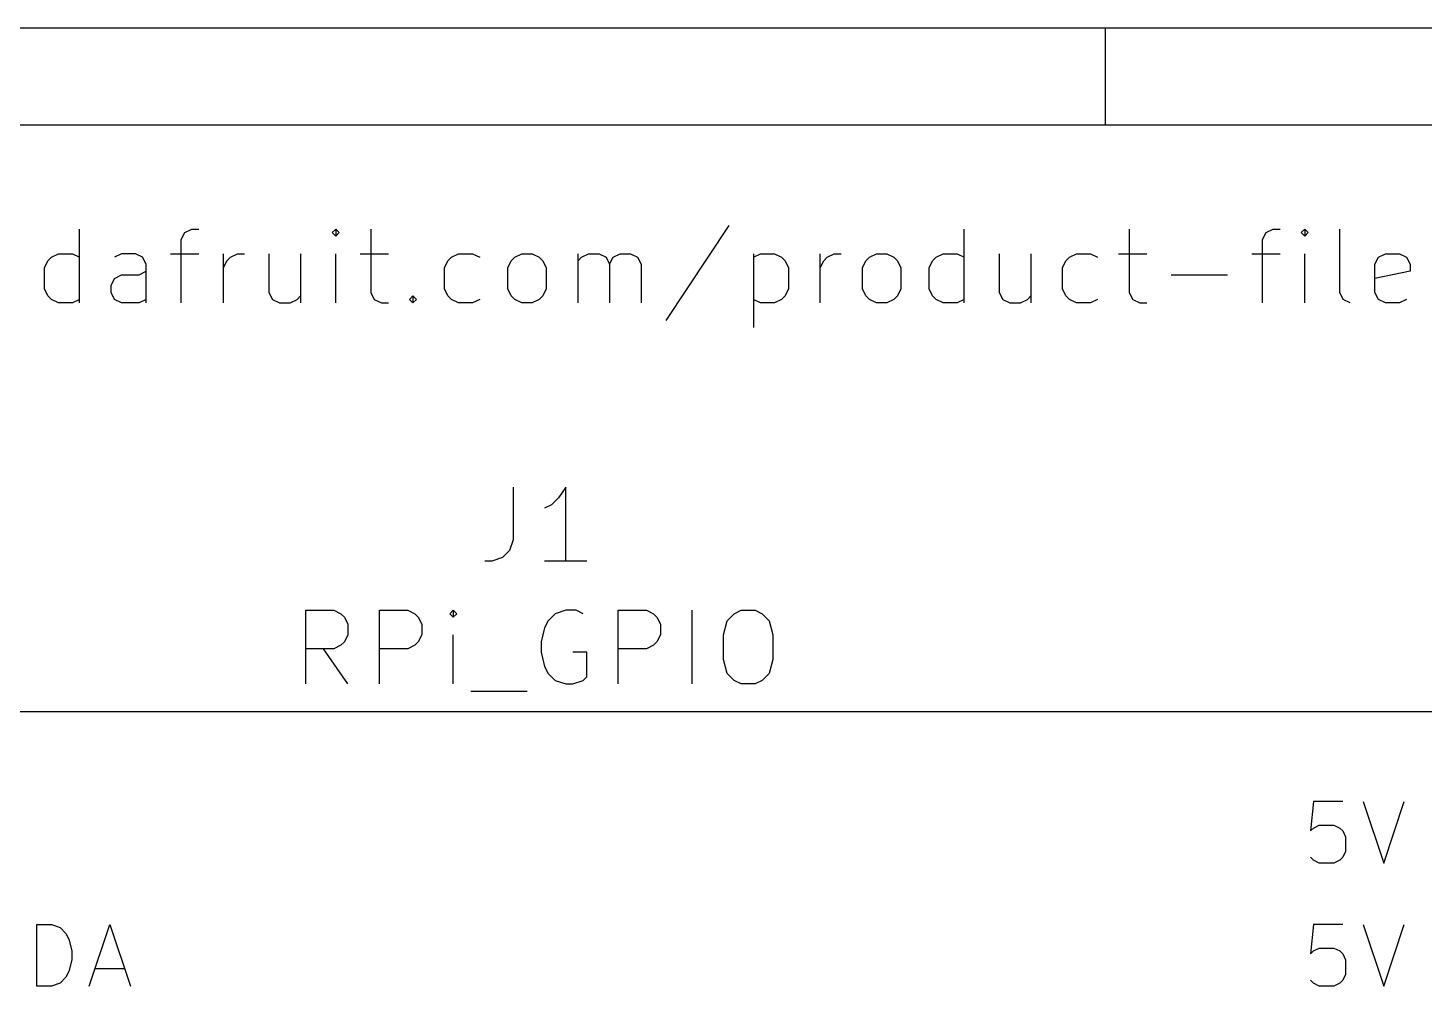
# Model space of a CAD drawing. Extents: x 0.4 to 11.3, y -7.9 to -0.4.
# Drawn here: x 1.485 to 2.621, y -1.173 to -0.394 of the extents above; entities that cross this region are included whole.
import ezdxf

# ---------------------------------------------------------------- set-up
doc = ezdxf.new("R2010")
doc.units = 0
doc.header["$MEASUREMENT"] = 0
for name, color, linetype in [('CYAN2', 4, 'CONTINUOUS'), ('MAGENTA2', 6, 'CONTINUOUS'), ('RED2', 1, 'CONTINUOUS')]:
    doc.layers.add(name, color=color, linetype=linetype)

msp = doc.modelspace()

# ---------------------------------------------------------------- linework, layer by layer
at = {"layer": 'CYAN2', "linetype": 'CONTINUOUS'}
for p, q in [((1.88, -0.7674), (1.88, -0.8102)), ((1.88, -0.7674), (1.88, -0.8102)), ((1.9229, -0.7674), (1.9171, -0.7759)), ((1.9229, -0.7674), (1.9171, -0.7759)), ((1.9229, -0.8274), (1.9229, -0.7674)), ((1.9229, -0.8274), (1.9229, -0.7674)), ((1.9114, -0.7816), (1.9057, -0.7845)), ((1.9114, -0.7816), (1.9057, -0.7845)), ((1.9171, -0.7759), (1.9114, -0.7816)), ((1.9171, -0.7759), (1.9114, -0.7816)), ((1.88, -0.8102), (1.8771, -0.8188)), ((1.88, -0.8102), (1.8771, -0.8188)), ((1.8629, -0.8274), (1.8571, -0.8274)), ((1.8629, -0.8274), (1.8571, -0.8274)), ((1.8714, -0.8245), (1.8629, -0.8274)), ((1.8714, -0.8245), (1.8629, -0.8274)), ((1.8771, -0.8188), (1.8714, -0.8245)), ((1.8771, -0.8188), (1.8714, -0.8245)), ((1.94, -0.8274), (1.9057, -0.8274)), ((1.94, -0.8274), (1.9057, -0.8274)), ((1.7114, -0.9274), (1.7114, -0.8674)), ((1.7114, -0.8674), (1.7343, -0.8674)), ((1.7114, -0.9274), (1.7114, -0.8674)), ((1.7114, -0.8674), (1.7343, -0.8674)), ((1.7343, -0.8674), (1.74, -0.8702)), ((1.7343, -0.8674), (1.74, -0.8702)), ((1.74, -0.8702), (1.7429, -0.8731)), ((1.74, -0.8702), (1.7429, -0.8731)), ((1.7429, -0.8731), (1.7457, -0.8788)), ((1.7429, -0.8731), (1.7457, -0.8788)), ((1.7714, -0.9274), (1.7714, -0.8674)), ((1.7714, -0.8674), (1.7943, -0.8674)), ((1.7714, -0.9274), (1.7714, -0.8674)), ((1.7714, -0.8674), (1.7943, -0.8674)), ((1.7943, -0.8674), (1.8, -0.8702)), ((1.7943, -0.8674), (1.8, -0.8702)), ((1.8, -0.8702), (1.8029, -0.8731)), ((1.8, -0.8702), (1.8029, -0.8731)), ((1.8029, -0.8731), (1.8057, -0.8788)), ((1.8029, -0.8731), (1.8057, -0.8788)), ((1.8314, -0.8674), (1.8286, -0.8702)), ((1.8314, -0.8674), (1.8286, -0.8702)), ((1.8286, -0.8702), (1.8314, -0.8731)), ((1.8286, -0.8702), (1.8314, -0.8731)), ((1.8343, -0.8702), (1.8314, -0.8674)), ((1.8314, -0.8674), (1.8314, -0.8731)), ((1.8343, -0.8702), (1.8314, -0.8674)), ((1.8314, -0.8674), (1.8314, -0.8731)), ((1.8314, -0.8731), (1.8343, -0.8702)), ((1.8314, -0.8731), (1.8343, -0.8702)), ((1.9143, -0.8702), (1.9086, -0.8759)), ((1.9143, -0.8702), (1.9086, -0.8759)), ((1.9229, -0.8674), (1.9143, -0.8702)), ((1.9229, -0.8674), (1.9143, -0.8702)), ((1.9314, -0.8674), (1.9229, -0.8674)), ((1.9314, -0.8674), (1.9229, -0.8674)), ((1.9371, -0.8702), (1.9314, -0.8674)), ((1.9371, -0.8702), (1.9314, -0.8674)), ((1.9657, -0.9274), (1.9657, -0.8674)), ((1.9657, -0.8674), (1.9886, -0.8674)), ((1.9657, -0.9274), (1.9657, -0.8674)), ((1.9657, -0.8674), (1.9886, -0.8674)), ((1.9886, -0.8674), (1.9943, -0.8702)), ((1.9886, -0.8674), (1.9943, -0.8702)), ((1.9943, -0.8702), (1.9971, -0.8731)), ((1.9943, -0.8702), (1.9971, -0.8731)), ((1.9971, -0.8731), (2, -0.8788)), ((1.9971, -0.8731), (2, -0.8788)), ((2.0257, -0.9274), (2.0257, -0.8674)), ((2.0257, -0.9274), (2.0257, -0.8674)), ((2.0543, -0.8759), (2.06, -0.8702)), ((2.0543, -0.8759), (2.06, -0.8702)), ((2.06, -0.8702), (2.0657, -0.8674)), ((2.06, -0.8702), (2.0657, -0.8674)), ((2.0657, -0.8674), (2.0771, -0.8674)), ((2.0657, -0.8674), (2.0771, -0.8674)), ((2.0771, -0.8674), (2.0829, -0.8702)), ((2.0771, -0.8674), (2.0829, -0.8702)), ((2.0829, -0.8702), (2.0886, -0.8759)), ((2.0829, -0.8702), (2.0886, -0.8759)), ((1.7457, -0.8788), (1.7457, -0.8874)), ((1.7457, -0.8788), (1.7457, -0.8874)), ((1.8057, -0.8788), (1.8057, -0.8874)), ((1.8057, -0.8788), (1.8057, -0.8874)), ((1.9057, -0.8816), (1.9029, -0.8931)), ((1.9057, -0.8816), (1.9029, -0.8931)), ((1.9086, -0.8759), (1.9057, -0.8816)), ((1.9086, -0.8759), (1.9057, -0.8816)), ((2, -0.8788), (2, -0.8874)), ((2, -0.8788), (2, -0.8874)), ((2.0514, -0.8874), (2.0543, -0.8759)), ((2.0514, -0.8874), (2.0543, -0.8759)), ((2.0886, -0.8759), (2.0914, -0.8874)), ((2.0886, -0.8759), (2.0914, -0.8874)), ((1.74, -0.8959), (1.7343, -0.8988)), ((1.74, -0.8959), (1.7343, -0.8988)), ((1.7429, -0.8931), (1.74, -0.8959)), ((1.7429, -0.8931), (1.74, -0.8959)), ((1.7457, -0.8874), (1.7429, -0.8931)), ((1.7457, -0.8874), (1.7429, -0.8931)), ((1.8, -0.8959), (1.7943, -0.8988)), ((1.8, -0.8959), (1.7943, -0.8988)), ((1.8029, -0.8931), (1.8, -0.8959)), ((1.8029, -0.8931), (1.8, -0.8959)), ((1.8057, -0.8874), (1.8029, -0.8931)), ((1.8057, -0.8874), (1.8029, -0.8931)), ((1.8314, -0.9274), (1.8314, -0.8874)), ((1.8314, -0.9274), (1.8314, -0.8874)), ((1.9029, -0.8931), (1.9029, -0.9016)), ((1.9029, -0.8931), (1.9029, -0.9016)), ((1.9943, -0.8959), (1.9886, -0.8988)), ((1.9943, -0.8959), (1.9886, -0.8988)), ((1.9971, -0.8931), (1.9943, -0.8959)), ((1.9971, -0.8931), (1.9943, -0.8959)), ((2, -0.8874), (1.9971, -0.8931)), ((2, -0.8874), (1.9971, -0.8931)), ((2.0514, -0.9074), (2.0514, -0.8874)), ((2.0514, -0.9074), (2.0514, -0.8874)), ((2.0914, -0.8874), (2.0914, -0.9074)), ((2.0914, -0.8874), (2.0914, -0.9074)), ((1.7343, -0.8988), (1.7114, -0.8988)), ((1.7343, -0.8988), (1.7114, -0.8988)), ((1.7457, -0.9274), (1.7257, -0.8988)), ((1.7457, -0.9274), (1.7257, -0.8988)), ((1.7943, -0.8988), (1.7714, -0.8988)), ((1.7943, -0.8988), (1.7714, -0.8988)), ((1.9029, -0.9016), (1.9057, -0.9131)), ((1.9029, -0.9016), (1.9057, -0.9131)), ((1.94, -0.9016), (1.9286, -0.9016)), ((1.94, -0.9016), (1.9286, -0.9016)), ((1.94, -0.9216), (1.94, -0.9016)), ((1.94, -0.9216), (1.94, -0.9016)), ((1.9886, -0.8988), (1.9657, -0.8988)), ((1.9886, -0.8988), (1.9657, -0.8988)), ((2.0543, -0.9188), (2.0514, -0.9074)), ((2.0543, -0.9188), (2.0514, -0.9074)), ((2.0914, -0.9074), (2.0886, -0.9188)), ((2.0914, -0.9074), (2.0886, -0.9188)), ((1.9057, -0.9131), (1.9086, -0.9188)), ((1.9057, -0.9131), (1.9086, -0.9188)), ((1.9086, -0.9188), (1.9143, -0.9245)), ((1.9086, -0.9188), (1.9143, -0.9245)), ((2.06, -0.9245), (2.0543, -0.9188)), ((2.06, -0.9245), (2.0543, -0.9188)), ((2.0886, -0.9188), (2.0829, -0.9245)), ((2.0886, -0.9188), (2.0829, -0.9245)), ((1.9143, -0.9245), (1.9229, -0.9274)), ((1.9143, -0.9245), (1.9229, -0.9274)), ((1.9229, -0.9274), (1.9286, -0.9274)), ((1.9229, -0.9274), (1.9286, -0.9274)), ((1.9286, -0.9274), (1.9371, -0.9245)), ((1.9286, -0.9274), (1.9371, -0.9245)), ((1.9371, -0.9245), (1.94, -0.9216)), ((1.9371, -0.9245), (1.94, -0.9216)), ((2.0657, -0.9274), (2.06, -0.9245)), ((2.0657, -0.9274), (2.06, -0.9245)), ((2.0771, -0.9274), (2.0657, -0.9274)), ((2.0771, -0.9274), (2.0657, -0.9274)), ((2.0829, -0.9245), (2.0771, -0.9274)), ((2.0829, -0.9245), (2.0771, -0.9274)), ((1.8457, -0.9331), (1.8914, -0.9331)), ((1.8457, -0.9331), (1.8914, -0.9331)), ((2.5314, -1.0231), (2.529, -1.0469)), ((2.5314, -1.0231), (2.529, -1.0469)), ((2.5552, -1.0231), (2.5314, -1.0231)), ((2.5552, -1.0231), (2.5314, -1.0231)), ((2.5719, -1.0231), (2.5886, -1.0731)), ((2.5719, -1.0231), (2.5886, -1.0731)), ((2.5886, -1.0731), (2.6052, -1.0231)), ((2.5886, -1.0731), (2.6052, -1.0231)), ((2.529, -1.0469), (2.5314, -1.0446)), ((2.529, -1.0469), (2.5314, -1.0446)), ((2.5314, -1.0446), (2.5362, -1.0422)), ((2.5314, -1.0446), (2.5362, -1.0422)), ((2.5362, -1.0422), (2.5481, -1.0422)), ((2.5362, -1.0422), (2.5481, -1.0422)), ((2.5481, -1.0422), (2.5529, -1.0446)), ((2.5481, -1.0422), (2.5529, -1.0446)), ((2.5529, -1.0446), (2.5552, -1.0469)), ((2.5529, -1.0446), (2.5552, -1.0469)), ((2.5552, -1.0469), (2.5576, -1.0517)), ((2.5552, -1.0469), (2.5576, -1.0517)), ((2.5576, -1.0517), (2.5576, -1.0636)), ((2.5576, -1.0517), (2.5576, -1.0636)), ((2.5576, -1.0636), (2.5552, -1.0684)), ((2.5576, -1.0636), (2.5552, -1.0684)), ((2.5314, -1.0708), (2.529, -1.0684)), ((2.5314, -1.0708), (2.529, -1.0684)), ((2.5362, -1.0731), (2.5314, -1.0708)), ((2.5362, -1.0731), (2.5314, -1.0708)), ((2.5481, -1.0731), (2.5362, -1.0731)), ((2.5481, -1.0731), (2.5362, -1.0731)), ((2.5529, -1.0708), (2.5481, -1.0731)), ((2.5529, -1.0708), (2.5481, -1.0731)), ((2.5552, -1.0684), (2.5529, -1.0708)), ((2.5552, -1.0684), (2.5529, -1.0708)), ((1.4924, -1.1731), (1.4924, -1.1231)), ((1.4924, -1.1231), (1.5043, -1.1231)), ((1.4924, -1.1731), (1.4924, -1.1231)), ((1.4924, -1.1231), (1.5043, -1.1231)), ((1.5043, -1.1231), (1.5114, -1.1255)), ((1.5043, -1.1231), (1.5114, -1.1255)), ((1.5352, -1.1731), (1.5519, -1.1231)), ((1.5352, -1.1731), (1.5519, -1.1231)), ((1.5519, -1.1231), (1.5686, -1.1731)), ((1.5519, -1.1231), (1.5686, -1.1731)), ((2.5314, -1.1231), (2.529, -1.1469)), ((2.5314, -1.1231), (2.529, -1.1469)), ((2.5552, -1.1231), (2.5314, -1.1231)), ((2.5552, -1.1231), (2.5314, -1.1231)), ((2.5719, -1.1231), (2.5886, -1.1731)), ((2.5719, -1.1231), (2.5886, -1.1731)), ((2.5886, -1.1731), (2.6052, -1.1231)), ((2.5886, -1.1731), (2.6052, -1.1231)), ((1.5114, -1.1255), (1.5162, -1.1303)), ((1.5114, -1.1255), (1.5162, -1.1303)), ((1.5162, -1.1303), (1.5186, -1.135)), ((1.5162, -1.1303), (1.5186, -1.135)), ((1.5186, -1.135), (1.5209, -1.1446)), ((1.5186, -1.135), (1.5209, -1.1446)), ((1.5209, -1.1446), (1.5209, -1.1517)), ((1.5209, -1.1446), (1.5209, -1.1517)), ((2.529, -1.1469), (2.5314, -1.1446)), ((2.529, -1.1469), (2.5314, -1.1446)), ((2.5314, -1.1446), (2.5362, -1.1422)), ((2.5314, -1.1446), (2.5362, -1.1422)), ((2.5362, -1.1422), (2.5481, -1.1422)), ((2.5362, -1.1422), (2.5481, -1.1422)), ((2.5481, -1.1422), (2.5529, -1.1446)), ((2.5481, -1.1422), (2.5529, -1.1446)), ((2.5529, -1.1446), (2.5552, -1.1469)), ((2.5529, -1.1446), (2.5552, -1.1469)), ((2.5552, -1.1469), (2.5576, -1.1517)), ((2.5552, -1.1469), (2.5576, -1.1517)), ((1.5209, -1.1517), (1.5186, -1.1612)), ((1.5209, -1.1517), (1.5186, -1.1612)), ((1.54, -1.1588), (1.5638, -1.1588)), ((1.54, -1.1588), (1.5638, -1.1588)), ((2.5576, -1.1517), (2.5576, -1.1636)), ((2.5576, -1.1517), (2.5576, -1.1636)), ((1.5162, -1.166), (1.5114, -1.1708)), ((1.5162, -1.166), (1.5114, -1.1708)), ((1.5186, -1.1612), (1.5162, -1.166)), ((1.5186, -1.1612), (1.5162, -1.166)), ((2.5314, -1.1708), (2.529, -1.1684)), ((2.5314, -1.1708), (2.529, -1.1684)), ((2.5552, -1.1684), (2.5529, -1.1708)), ((2.5552, -1.1684), (2.5529, -1.1708)), ((2.5576, -1.1636), (2.5552, -1.1684)), ((2.5576, -1.1636), (2.5552, -1.1684)), ((1.5043, -1.1731), (1.4924, -1.1731)), ((1.5043, -1.1731), (1.4924, -1.1731)), ((1.5114, -1.1708), (1.5043, -1.1731)), ((1.5114, -1.1708), (1.5043, -1.1731)), ((2.5362, -1.1731), (2.5314, -1.1708)), ((2.5362, -1.1731), (2.5314, -1.1708)), ((2.5481, -1.1731), (2.5362, -1.1731)), ((2.5481, -1.1731), (2.5362, -1.1731)), ((2.5529, -1.1708), (2.5481, -1.1731)), ((2.5529, -1.1708), (2.5481, -1.1731))]:
    msp.add_line(p, q, dxfattribs=at)
at = {"layer": 'MAGENTA2', "linetype": 'CONTINUOUS'}
for p, q in [((2.0557, -0.5545), (2.0043, -0.6316)), ((2.0557, -0.5545), (2.0043, -0.6316)), ((1.5271, -0.6174), (1.5271, -0.5574)), ((1.5271, -0.6174), (1.5271, -0.5574)), ((1.61, -0.5659), (1.6129, -0.5602)), ((1.61, -0.5659), (1.6129, -0.5602)), ((1.61, -0.6174), (1.61, -0.5659)), ((1.61, -0.6174), (1.61, -0.5659)), ((1.6129, -0.5602), (1.6186, -0.5574)), ((1.6129, -0.5602), (1.6186, -0.5574)), ((1.6186, -0.5574), (1.6243, -0.5574)), ((1.6186, -0.5574), (1.6243, -0.5574)), ((1.7357, -0.5574), (1.7329, -0.5602)), ((1.7357, -0.5574), (1.7329, -0.5602)), ((1.7329, -0.5602), (1.7357, -0.5631)), ((1.7329, -0.5602), (1.7357, -0.5631)), ((1.7386, -0.5602), (1.7357, -0.5574)), ((1.7357, -0.5574), (1.7357, -0.5631)), ((1.7386, -0.5602), (1.7357, -0.5574)), ((1.7357, -0.5574), (1.7357, -0.5631)), ((1.7357, -0.5631), (1.7386, -0.5602)), ((1.7357, -0.5631), (1.7386, -0.5602)), ((1.7643, -0.5574), (1.7643, -0.6088)), ((1.7643, -0.5574), (1.7643, -0.6088)), ((2.2472, -0.6174), (2.2472, -0.5574)), ((2.2472, -0.6174), (2.2472, -0.5574)), ((2.3814, -0.5574), (2.3814, -0.6088)), ((2.3814, -0.5574), (2.3814, -0.6088)), ((2.49, -0.5659), (2.4929, -0.5602)), ((2.49, -0.5659), (2.4929, -0.5602)), ((2.49, -0.6174), (2.49, -0.5659)), ((2.49, -0.6174), (2.49, -0.5659)), ((2.4929, -0.5602), (2.4986, -0.5574)), ((2.4929, -0.5602), (2.4986, -0.5574)), ((2.4986, -0.5574), (2.5043, -0.5574)), ((2.4986, -0.5574), (2.5043, -0.5574)), ((2.5243, -0.5574), (2.5214, -0.5602)), ((2.5243, -0.5574), (2.5214, -0.5602)), ((2.5214, -0.5602), (2.5243, -0.5631)), ((2.5214, -0.5602), (2.5243, -0.5631)), ((2.5272, -0.5602), (2.5243, -0.5574)), ((2.5243, -0.5574), (2.5243, -0.5631)), ((2.5272, -0.5602), (2.5243, -0.5574)), ((2.5243, -0.5574), (2.5243, -0.5631)), ((2.5243, -0.5631), (2.5272, -0.5602)), ((2.5243, -0.5631), (2.5272, -0.5602)), ((2.5529, -0.6088), (2.5529, -0.5574)), ((2.5529, -0.6088), (2.5529, -0.5574)), ((1.5043, -0.5802), (1.51, -0.5774)), ((1.5043, -0.5802), (1.51, -0.5774)), ((1.51, -0.5774), (1.5214, -0.5774)), ((1.51, -0.5774), (1.5214, -0.5774)), ((1.5214, -0.5774), (1.5271, -0.5802)), ((1.5214, -0.5774), (1.5271, -0.5802)), ((1.5614, -0.5774), (1.5557, -0.5802)), ((1.5614, -0.5774), (1.5557, -0.5802)), ((1.5729, -0.5774), (1.5614, -0.5774)), ((1.5729, -0.5774), (1.5614, -0.5774)), ((1.5786, -0.5802), (1.5729, -0.5774)), ((1.5786, -0.5802), (1.5729, -0.5774)), ((1.6014, -0.5774), (1.6243, -0.5774)), ((1.6014, -0.5774), (1.6243, -0.5774)), ((1.6443, -0.6174), (1.6443, -0.5774)), ((1.6443, -0.6174), (1.6443, -0.5774)), ((1.65, -0.5802), (1.6557, -0.5774)), ((1.65, -0.5802), (1.6557, -0.5774)), ((1.6557, -0.5774), (1.6614, -0.5774)), ((1.6557, -0.5774), (1.6614, -0.5774)), ((1.6814, -0.5774), (1.6814, -0.6088)), ((1.6814, -0.5774), (1.6814, -0.6088)), ((1.7071, -0.5774), (1.7071, -0.6174)), ((1.7071, -0.5774), (1.7071, -0.6174)), ((1.7357, -0.6174), (1.7357, -0.5774)), ((1.7357, -0.6174), (1.7357, -0.5774)), ((1.7557, -0.5774), (1.7786, -0.5774)), ((1.7557, -0.5774), (1.7786, -0.5774)), ((1.83, -0.5802), (1.8357, -0.5774)), ((1.83, -0.5802), (1.8357, -0.5774)), ((1.8357, -0.5774), (1.8471, -0.5774)), ((1.8357, -0.5774), (1.8471, -0.5774)), ((1.8471, -0.5774), (1.8529, -0.5802)), ((1.8471, -0.5774), (1.8529, -0.5802)), ((1.8814, -0.5802), (1.8871, -0.5774)), ((1.8814, -0.5802), (1.8871, -0.5774)), ((1.8871, -0.5774), (1.8957, -0.5774)), ((1.8871, -0.5774), (1.8957, -0.5774)), ((1.8957, -0.5774), (1.9014, -0.5802)), ((1.8957, -0.5774), (1.9014, -0.5802)), ((1.9329, -0.6174), (1.9329, -0.5774)), ((1.9329, -0.6174), (1.9329, -0.5774)), ((1.9357, -0.5802), (1.9414, -0.5774)), ((1.9357, -0.5802), (1.9414, -0.5774)), ((1.9414, -0.5774), (1.95, -0.5774)), ((1.9414, -0.5774), (1.95, -0.5774)), ((1.95, -0.5774), (1.9557, -0.5802)), ((1.95, -0.5774), (1.9557, -0.5802)), ((1.9614, -0.5802), (1.9672, -0.5774)), ((1.9614, -0.5802), (1.9672, -0.5774)), ((1.9672, -0.5774), (1.9757, -0.5774)), ((1.9672, -0.5774), (1.9757, -0.5774)), ((1.9757, -0.5774), (1.9814, -0.5802)), ((1.9757, -0.5774), (1.9814, -0.5802)), ((2.0757, -0.5774), (2.0757, -0.6374)), ((2.0757, -0.5802), (2.0814, -0.5774)), ((2.0757, -0.5774), (2.0757, -0.6374)), ((2.0757, -0.5802), (2.0814, -0.5774)), ((2.0814, -0.5774), (2.0929, -0.5774)), ((2.0814, -0.5774), (2.0929, -0.5774)), ((2.0929, -0.5774), (2.0986, -0.5802)), ((2.0929, -0.5774), (2.0986, -0.5802)), ((2.13, -0.6174), (2.13, -0.5774)), ((2.13, -0.6174), (2.13, -0.5774)), ((2.1357, -0.5802), (2.1414, -0.5774)), ((2.1357, -0.5802), (2.1414, -0.5774)), ((2.1414, -0.5774), (2.1472, -0.5774)), ((2.1414, -0.5774), (2.1472, -0.5774)), ((2.17, -0.5802), (2.1757, -0.5774)), ((2.17, -0.5802), (2.1757, -0.5774)), ((2.1757, -0.5774), (2.1843, -0.5774)), ((2.1757, -0.5774), (2.1843, -0.5774)), ((2.1843, -0.5774), (2.19, -0.5802)), ((2.1843, -0.5774), (2.19, -0.5802)), ((2.2243, -0.5802), (2.23, -0.5774)), ((2.2243, -0.5802), (2.23, -0.5774)), ((2.23, -0.5774), (2.2414, -0.5774)), ((2.23, -0.5774), (2.2414, -0.5774)), ((2.2414, -0.5774), (2.2472, -0.5802)), ((2.2414, -0.5774), (2.2472, -0.5802)), ((2.2757, -0.5774), (2.2757, -0.6088)), ((2.2757, -0.5774), (2.2757, -0.6088)), ((2.3014, -0.5774), (2.3014, -0.6174)), ((2.3014, -0.5774), (2.3014, -0.6174)), ((2.3329, -0.5802), (2.3386, -0.5774)), ((2.3329, -0.5802), (2.3386, -0.5774)), ((2.3386, -0.5774), (2.35, -0.5774)), ((2.3386, -0.5774), (2.35, -0.5774)), ((2.35, -0.5774), (2.3557, -0.5802)), ((2.35, -0.5774), (2.3557, -0.5802)), ((2.3729, -0.5774), (2.3957, -0.5774)), ((2.3729, -0.5774), (2.3957, -0.5774)), ((2.4814, -0.5774), (2.5043, -0.5774)), ((2.4814, -0.5774), (2.5043, -0.5774)), ((2.5243, -0.6174), (2.5243, -0.5774)), ((2.5243, -0.6174), (2.5243, -0.5774)), ((2.5843, -0.5802), (2.59, -0.5774)), ((2.5843, -0.5802), (2.59, -0.5774)), ((2.59, -0.5774), (2.6014, -0.5774)), ((2.59, -0.5774), (2.6014, -0.5774)), ((2.6014, -0.5774), (2.6072, -0.5802)), ((2.6014, -0.5774), (2.6072, -0.5802)), ((1.4986, -0.5888), (1.5014, -0.5831)), ((1.4986, -0.5888), (1.5014, -0.5831)), ((1.4986, -0.6059), (1.4986, -0.5888)), ((1.4986, -0.6059), (1.4986, -0.5888)), ((1.5014, -0.5831), (1.5043, -0.5802)), ((1.5014, -0.5831), (1.5043, -0.5802)), ((1.5814, -0.5859), (1.5786, -0.5802)), ((1.5814, -0.5859), (1.5786, -0.5802)), ((1.5814, -0.6174), (1.5814, -0.5859)), ((1.5814, -0.6174), (1.5814, -0.5859)), ((1.6443, -0.5888), (1.6471, -0.5831)), ((1.6443, -0.5888), (1.6471, -0.5831)), ((1.6471, -0.5831), (1.65, -0.5802)), ((1.6471, -0.5831), (1.65, -0.5802)), ((1.8243, -0.5888), (1.8271, -0.5831)), ((1.8243, -0.5888), (1.8271, -0.5831)), ((1.8243, -0.6059), (1.8243, -0.5888)), ((1.8243, -0.6059), (1.8243, -0.5888)), ((1.8271, -0.5831), (1.83, -0.5802)), ((1.8271, -0.5831), (1.83, -0.5802)), ((1.8757, -0.5888), (1.8786, -0.5831)), ((1.8757, -0.5888), (1.8786, -0.5831)), ((1.8757, -0.6059), (1.8757, -0.5888)), ((1.8757, -0.6059), (1.8757, -0.5888)), ((1.8786, -0.5831), (1.8814, -0.5802)), ((1.8786, -0.5831), (1.8814, -0.5802)), ((1.9014, -0.5802), (1.9043, -0.5831)), ((1.9014, -0.5802), (1.9043, -0.5831)), ((1.9043, -0.5831), (1.9071, -0.5888)), ((1.9043, -0.5831), (1.9071, -0.5888)), ((1.9071, -0.5888), (1.9071, -0.6059)), ((1.9071, -0.5888), (1.9071, -0.6059)), ((1.9329, -0.5831), (1.9357, -0.5802)), ((1.9329, -0.5831), (1.9357, -0.5802)), ((1.9557, -0.5802), (1.9586, -0.5859)), ((1.9557, -0.5802), (1.9586, -0.5859)), ((1.9586, -0.5859), (1.9614, -0.5802)), ((1.9586, -0.5859), (1.9614, -0.5802)), ((1.9586, -0.5859), (1.9586, -0.6174)), ((1.9586, -0.5859), (1.9586, -0.6174)), ((1.9814, -0.5802), (1.9843, -0.5859)), ((1.9814, -0.5802), (1.9843, -0.5859)), ((1.9843, -0.5859), (1.9843, -0.6174)), ((1.9843, -0.5859), (1.9843, -0.6174)), ((2.0986, -0.5802), (2.1014, -0.5831)), ((2.0986, -0.5802), (2.1014, -0.5831)), ((2.1014, -0.5831), (2.1043, -0.5888)), ((2.1014, -0.5831), (2.1043, -0.5888)), ((2.1043, -0.5888), (2.1043, -0.6059)), ((2.1043, -0.5888), (2.1043, -0.6059)), ((2.13, -0.5888), (2.1329, -0.5831)), ((2.13, -0.5888), (2.1329, -0.5831)), ((2.1329, -0.5831), (2.1357, -0.5802)), ((2.1329, -0.5831), (2.1357, -0.5802)), ((2.1643, -0.5888), (2.1672, -0.5831)), ((2.1643, -0.5888), (2.1672, -0.5831)), ((2.1643, -0.6059), (2.1643, -0.5888)), ((2.1643, -0.6059), (2.1643, -0.5888)), ((2.1672, -0.5831), (2.17, -0.5802)), ((2.1672, -0.5831), (2.17, -0.5802)), ((2.19, -0.5802), (2.1929, -0.5831)), ((2.19, -0.5802), (2.1929, -0.5831)), ((2.1929, -0.5831), (2.1957, -0.5888)), ((2.1929, -0.5831), (2.1957, -0.5888)), ((2.1957, -0.5888), (2.1957, -0.6059)), ((2.1957, -0.5888), (2.1957, -0.6059)), ((2.2186, -0.5888), (2.2214, -0.5831)), ((2.2186, -0.5888), (2.2214, -0.5831)), ((2.2186, -0.6059), (2.2186, -0.5888)), ((2.2186, -0.6059), (2.2186, -0.5888)), ((2.2214, -0.5831), (2.2243, -0.5802)), ((2.2214, -0.5831), (2.2243, -0.5802)), ((2.3272, -0.5888), (2.33, -0.5831)), ((2.3272, -0.5888), (2.33, -0.5831)), ((2.3272, -0.6059), (2.3272, -0.5888)), ((2.3272, -0.6059), (2.3272, -0.5888)), ((2.33, -0.5831), (2.3329, -0.5802)), ((2.33, -0.5831), (2.3329, -0.5802)), ((2.5814, -0.5859), (2.5843, -0.5802)), ((2.5814, -0.5859), (2.5843, -0.5802)), ((2.5814, -0.6088), (2.5814, -0.5859)), ((2.5814, -0.6088), (2.5814, -0.5859)), ((2.6072, -0.5802), (2.61, -0.5859)), ((2.6072, -0.5802), (2.61, -0.5859)), ((2.61, -0.5859), (2.61, -0.5916)), ((2.61, -0.5859), (2.61, -0.5916)), ((1.5529, -0.6031), (1.5557, -0.5974)), ((1.5529, -0.6031), (1.5557, -0.5974)), ((1.5557, -0.5974), (1.5614, -0.5945)), ((1.5557, -0.5974), (1.5614, -0.5945)), ((1.5614, -0.5945), (1.5757, -0.5945)), ((1.5614, -0.5945), (1.5757, -0.5945)), ((1.5757, -0.5945), (1.5814, -0.5916)), ((1.5757, -0.5945), (1.5814, -0.5916)), ((2.4157, -0.5945), (2.4614, -0.5945)), ((2.4157, -0.5945), (2.4614, -0.5945)), ((2.61, -0.5916), (2.5814, -0.5974)), ((2.61, -0.5916), (2.5814, -0.5974)), ((1.5014, -0.6116), (1.4986, -0.6059)), ((1.5014, -0.6116), (1.4986, -0.6059)), ((1.5043, -0.6145), (1.5014, -0.6116)), ((1.5043, -0.6145), (1.5014, -0.6116)), ((1.5529, -0.6088), (1.5529, -0.6031)), ((1.5529, -0.6088), (1.5529, -0.6031)), ((1.5557, -0.6145), (1.5529, -0.6088)), ((1.5557, -0.6145), (1.5529, -0.6088)), ((1.6814, -0.6088), (1.6843, -0.6145)), ((1.6814, -0.6088), (1.6843, -0.6145)), ((1.7043, -0.6145), (1.7071, -0.6116)), ((1.7043, -0.6145), (1.7071, -0.6116)), ((1.7643, -0.6088), (1.7671, -0.6145)), ((1.7643, -0.6088), (1.7671, -0.6145)), ((1.7957, -0.6145), (1.7986, -0.6116)), ((1.7957, -0.6145), (1.7986, -0.6116)), ((1.7986, -0.6116), (1.8014, -0.6145)), ((1.7986, -0.6116), (1.7986, -0.6174)), ((1.7986, -0.6116), (1.8014, -0.6145)), ((1.7986, -0.6116), (1.7986, -0.6174)), ((1.8271, -0.6116), (1.8243, -0.6059)), ((1.8271, -0.6116), (1.8243, -0.6059)), ((1.83, -0.6145), (1.8271, -0.6116)), ((1.83, -0.6145), (1.8271, -0.6116)), ((1.8786, -0.6116), (1.8757, -0.6059)), ((1.8786, -0.6116), (1.8757, -0.6059)), ((1.8814, -0.6145), (1.8786, -0.6116)), ((1.8814, -0.6145), (1.8786, -0.6116)), ((1.9043, -0.6116), (1.9014, -0.6145)), ((1.9043, -0.6116), (1.9014, -0.6145)), ((1.9071, -0.6059), (1.9043, -0.6116)), ((1.9071, -0.6059), (1.9043, -0.6116)), ((2.1014, -0.6116), (2.0986, -0.6145)), ((2.1014, -0.6116), (2.0986, -0.6145)), ((2.1043, -0.6059), (2.1014, -0.6116)), ((2.1043, -0.6059), (2.1014, -0.6116)), ((2.1672, -0.6116), (2.1643, -0.6059)), ((2.1672, -0.6116), (2.1643, -0.6059)), ((2.17, -0.6145), (2.1672, -0.6116)), ((2.17, -0.6145), (2.1672, -0.6116)), ((2.1929, -0.6116), (2.19, -0.6145)), ((2.1929, -0.6116), (2.19, -0.6145)), ((2.1957, -0.6059), (2.1929, -0.6116)), ((2.1957, -0.6059), (2.1929, -0.6116)), ((2.2214, -0.6116), (2.2186, -0.6059)), ((2.2214, -0.6116), (2.2186, -0.6059)), ((2.2243, -0.6145), (2.2214, -0.6116)), ((2.2243, -0.6145), (2.2214, -0.6116)), ((2.2757, -0.6088), (2.2786, -0.6145)), ((2.2757, -0.6088), (2.2786, -0.6145)), ((2.2986, -0.6145), (2.3014, -0.6116)), ((2.2986, -0.6145), (2.3014, -0.6116)), ((2.33, -0.6116), (2.3272, -0.6059)), ((2.33, -0.6116), (2.3272, -0.6059)), ((2.3329, -0.6145), (2.33, -0.6116)), ((2.3329, -0.6145), (2.33, -0.6116)), ((2.3814, -0.6088), (2.3843, -0.6145)), ((2.3814, -0.6088), (2.3843, -0.6145)), ((2.5557, -0.6145), (2.5529, -0.6088)), ((2.5557, -0.6145), (2.5529, -0.6088)), ((2.5843, -0.6145), (2.5814, -0.6088)), ((2.5843, -0.6145), (2.5814, -0.6088)), ((1.51, -0.6174), (1.5043, -0.6145)), ((1.51, -0.6174), (1.5043, -0.6145)), ((1.5214, -0.6174), (1.51, -0.6174)), ((1.5214, -0.6174), (1.51, -0.6174)), ((1.5271, -0.6145), (1.5214, -0.6174)), ((1.5271, -0.6145), (1.5214, -0.6174)), ((1.5614, -0.6174), (1.5557, -0.6145)), ((1.5614, -0.6174), (1.5557, -0.6145)), ((1.5757, -0.6174), (1.5614, -0.6174)), ((1.5757, -0.6174), (1.5614, -0.6174)), ((1.5814, -0.6145), (1.5757, -0.6174)), ((1.5814, -0.6145), (1.5757, -0.6174)), ((1.6843, -0.6145), (1.69, -0.6174)), ((1.6843, -0.6145), (1.69, -0.6174)), ((1.69, -0.6174), (1.6986, -0.6174)), ((1.69, -0.6174), (1.6986, -0.6174)), ((1.6986, -0.6174), (1.7043, -0.6145)), ((1.6986, -0.6174), (1.7043, -0.6145)), ((1.7671, -0.6145), (1.7729, -0.6174)), ((1.7671, -0.6145), (1.7729, -0.6174)), ((1.7729, -0.6174), (1.7786, -0.6174)), ((1.7729, -0.6174), (1.7786, -0.6174)), ((1.7986, -0.6174), (1.7957, -0.6145)), ((1.7986, -0.6174), (1.7957, -0.6145)), ((1.8014, -0.6145), (1.7986, -0.6174)), ((1.8014, -0.6145), (1.7986, -0.6174)), ((1.8357, -0.6174), (1.83, -0.6145)), ((1.8357, -0.6174), (1.83, -0.6145)), ((1.8471, -0.6174), (1.8357, -0.6174)), ((1.8471, -0.6174), (1.8357, -0.6174)), ((1.8529, -0.6145), (1.8471, -0.6174)), ((1.8529, -0.6145), (1.8471, -0.6174)), ((1.8871, -0.6174), (1.8814, -0.6145)), ((1.8871, -0.6174), (1.8814, -0.6145)), ((1.8957, -0.6174), (1.8871, -0.6174)), ((1.8957, -0.6174), (1.8871, -0.6174)), ((1.9014, -0.6145), (1.8957, -0.6174)), ((1.9014, -0.6145), (1.8957, -0.6174)), ((2.0814, -0.6174), (2.0757, -0.6145)), ((2.0814, -0.6174), (2.0757, -0.6145)), ((2.0929, -0.6174), (2.0814, -0.6174)), ((2.0929, -0.6174), (2.0814, -0.6174)), ((2.0986, -0.6145), (2.0929, -0.6174)), ((2.0986, -0.6145), (2.0929, -0.6174)), ((2.1757, -0.6174), (2.17, -0.6145)), ((2.1757, -0.6174), (2.17, -0.6145)), ((2.1843, -0.6174), (2.1757, -0.6174)), ((2.1843, -0.6174), (2.1757, -0.6174)), ((2.19, -0.6145), (2.1843, -0.6174)), ((2.19, -0.6145), (2.1843, -0.6174)), ((2.23, -0.6174), (2.2243, -0.6145)), ((2.23, -0.6174), (2.2243, -0.6145)), ((2.2414, -0.6174), (2.23, -0.6174)), ((2.2414, -0.6174), (2.23, -0.6174)), ((2.2472, -0.6145), (2.2414, -0.6174)), ((2.2472, -0.6145), (2.2414, -0.6174)), ((2.2786, -0.6145), (2.2843, -0.6174)), ((2.2786, -0.6145), (2.2843, -0.6174)), ((2.2843, -0.6174), (2.2929, -0.6174)), ((2.2843, -0.6174), (2.2929, -0.6174)), ((2.2929, -0.6174), (2.2986, -0.6145)), ((2.2929, -0.6174), (2.2986, -0.6145)), ((2.3386, -0.6174), (2.3329, -0.6145)), ((2.3386, -0.6174), (2.3329, -0.6145)), ((2.35, -0.6174), (2.3386, -0.6174)), ((2.35, -0.6174), (2.3386, -0.6174)), ((2.3557, -0.6145), (2.35, -0.6174)), ((2.3557, -0.6145), (2.35, -0.6174)), ((2.3843, -0.6145), (2.39, -0.6174)), ((2.3843, -0.6145), (2.39, -0.6174)), ((2.39, -0.6174), (2.3957, -0.6174)), ((2.39, -0.6174), (2.3957, -0.6174)), ((2.5614, -0.6174), (2.5557, -0.6145)), ((2.5614, -0.6174), (2.5557, -0.6145)), ((2.59, -0.6174), (2.5843, -0.6145)), ((2.59, -0.6174), (2.5843, -0.6145)), ((2.6014, -0.6174), (2.59, -0.6174)), ((2.6014, -0.6174), (2.59, -0.6174)), ((2.6072, -0.6145), (2.6014, -0.6174)), ((2.6072, -0.6145), (2.6014, -0.6174))]:
    msp.add_line(p, q, dxfattribs=at)
at = {"layer": 'RED2', "linetype": 'CONTINUOUS'}
for p, q in [((0.3937, -0.3937), (11.2993, -0.3937)), ((2.3622, -0.4724), (2.3622, -0.3937)), ((0.4724, -0.4724), (11.2206, -0.4724)), ((2.65, -0.95), (1.15, -0.95))]:
    msp.add_line(p, q, dxfattribs=at)

doc.saveas('drawing.dxf')
